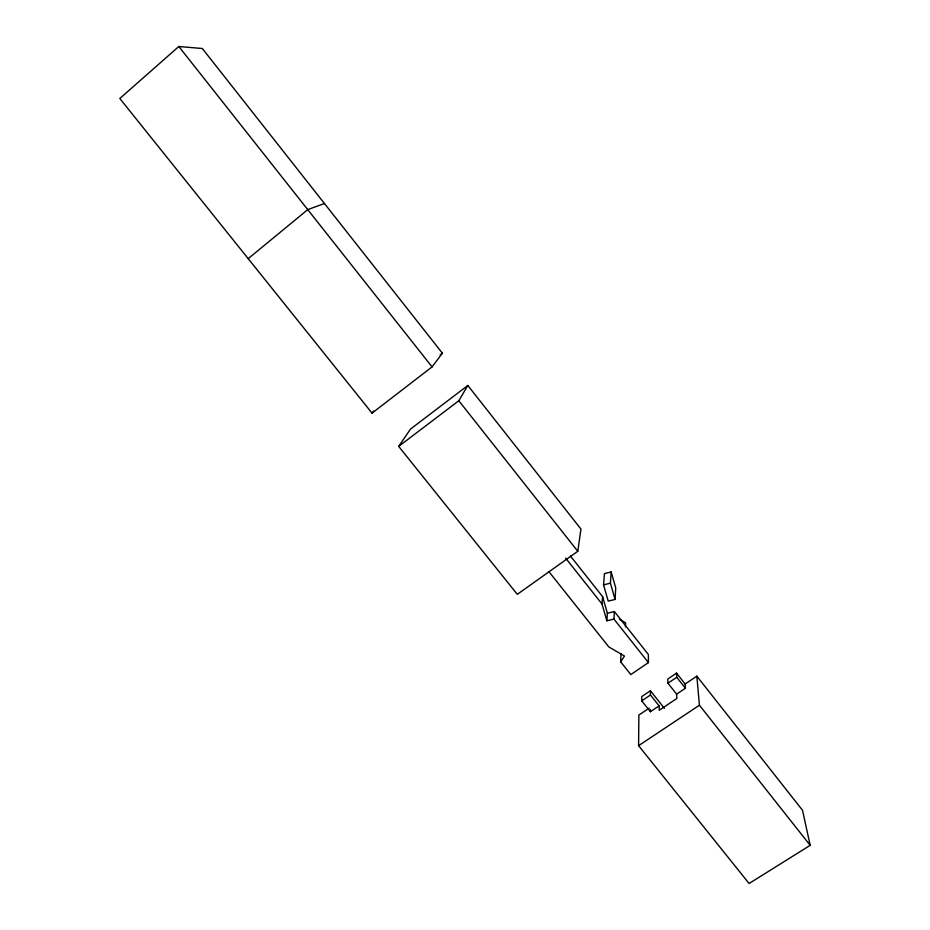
<?xml version="1.0" encoding="UTF-8"?>
<svg xmlns="http://www.w3.org/2000/svg" width="930" height="930" viewBox="0 0 930 930"><rect width="100%" height="100%" fill="white"/><g stroke="black" fill="none" stroke-linecap="round" stroke-linejoin="round"><path stroke-width="1.4" d="M650.407 690.746L650.454 695.001L659.103 705.882L650.396 711.717L641.746 700.871L641.758 696.57L650.407 690.746L664.392 708.323M659.103 705.882L659.207 710.264L676.854 698.465L676.621 694.14L685.422 688.235L685.131 684.003L696.837 676.157L802.52 810.286L810.181 845.335L749.092 883.5L638.596 745.674L638.852 715.065L649.198 708.125M625.471 626.948L625.611 622.856L619.461 619.264M648.431 662.59L613.951 619.078L614.381 611.545L648.373 654.476L648.431 662.59L630.807 674.576L620.659 661.811L620.984 653.72M615.067 599.443L615.718 587.888L611.173 571.962L604.465 573.612L603.547 584.865L608.22 601.106L615.067 599.443L610.406 583.191L611.173 571.962M613.963 619.101L606.848 620.798L607.383 613.242L602.594 596.653L570.45 556.047M606.848 620.798L602.001 603.988L602.594 596.653M577.786 551.292L580.959 529.077L467.813 385.473L410.479 429.102L398.691 446.388L517.301 594.34L577.786 551.292L458.804 400.749L467.813 385.473M620.67 661.823L624.472 656.045L608.801 646.908L549.107 571.892M432.055 366.897L442.401 353.226L202.322 48.511L178.827 46.5L119.819 98.499L372.035 413.141L432.055 366.897L178.827 46.5M372.035 413.141L373.79 411.037M248.205 258.656L307.76 209.622L324.442 203.507M440.111 354.981L442.401 353.226M398.691 446.388L458.804 400.749M685.131 684.003L676.54 673.122L667.798 679.016L667.961 683.201L676.621 694.14M641.746 700.871L650.454 695.001M667.961 683.201L676.761 677.284L676.54 673.122M638.596 745.674L699.43 705.207L696.837 676.157M603.547 584.865L610.406 583.191M607.383 613.242L614.381 611.556M699.43 705.207L810.181 845.335M676.761 677.284L685.422 688.235M565.626 558.093L602.001 603.988M650.372 709.532L650.396 711.717"/></g></svg>
